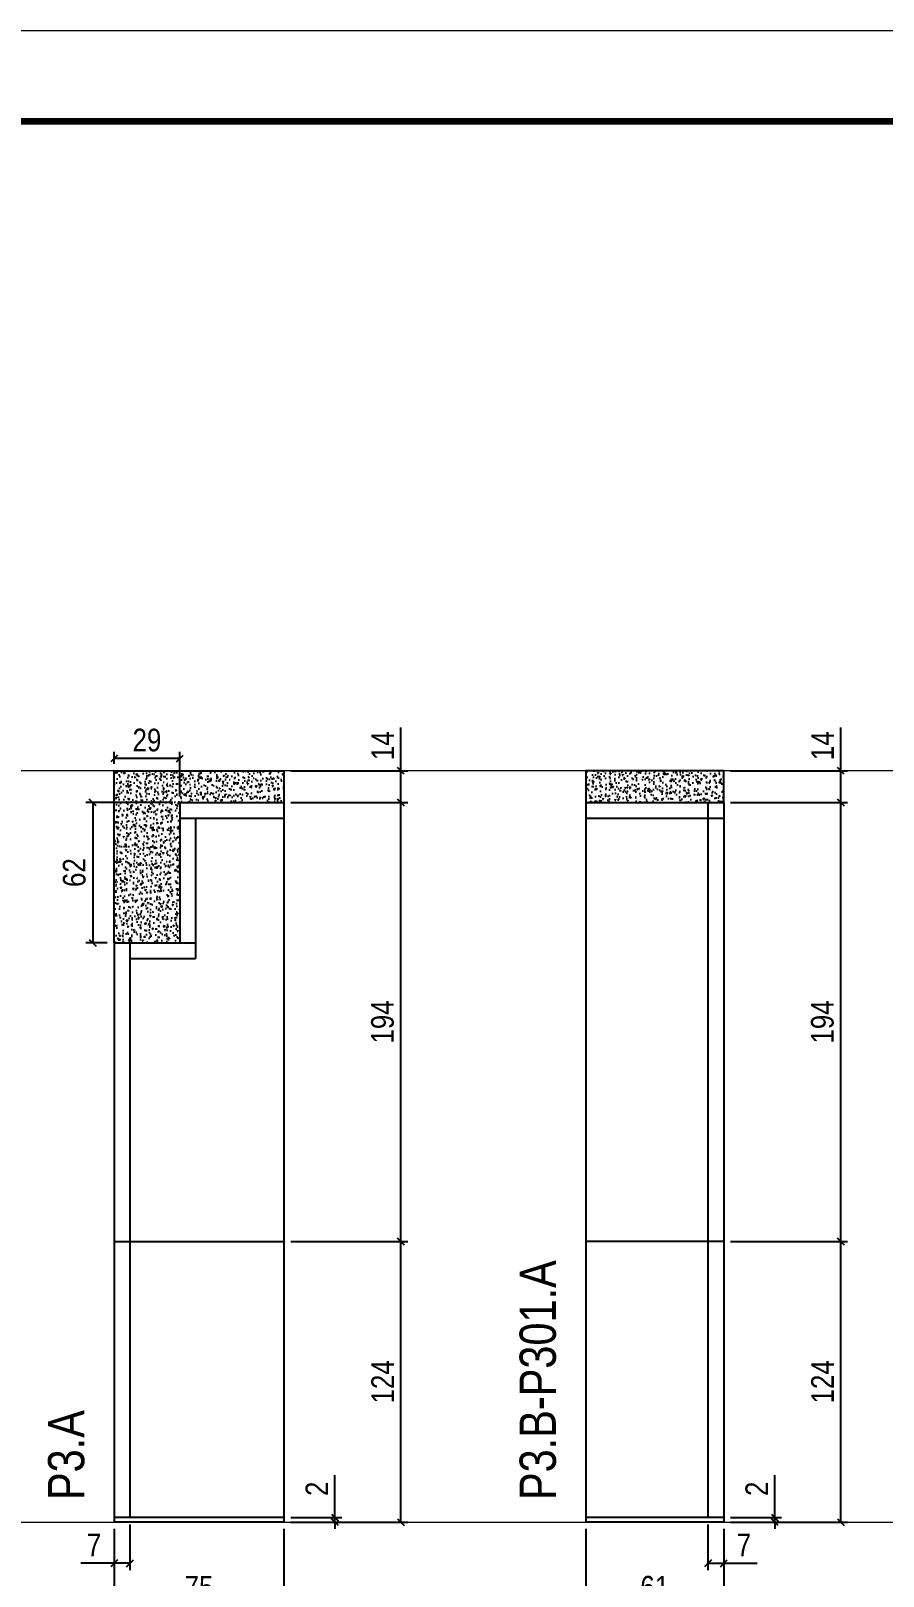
# Model space of a CAD drawing. Extents: x 2282 to 12463, y 760 to 16806.
# Drawn here: x 6473 to 6850, y 14910 to 15593 of the extents above; entities that cross this region are included whole.
import ezdxf

# ---------------------------------------------------------------- set-up
doc = ezdxf.new("R2010")
doc.units = 0
doc.linetypes.add('DASHED', pattern=[0.75, 0.5, -0.25])
doc.linetypes.add('HIDDEN', pattern=[0.375, 0.25, -0.125])
for name, color, linetype, lineweight in [('CARIMBO', 255, 'Continuous', 9), ('Folhas', 255, 'Continuous', 9), ('SARRAFO DE PRESSAO', 251, 'DASHED', 9)]:
    doc.layers.add(name, color=color, linetype=linetype, lineweight=lineweight)
for name, color, linetype in [('COTA', 241, 'Continuous'), ('NOMENCLATURA', 7, 'Continuous'), ('Painéis', 200, 'Continuous'), ('SARR_2.2x7', 40, 'Continuous')]:
    doc.layers.add(name, color=color, linetype=linetype)
doc.styles.add('ARIAL_NARROW', font='ARIALN.TTF', dxfattribs={"height": 0.2})
doc.styles.add('COTA TECNICA', font='techl___.ttf', dxfattribs={"height": 10})
doc.styles.add('COTA TECNICA-50', font='techl___.ttf', dxfattribs={"height": 10})
doc.dimstyles.new('COTA PAINEL-50', dxfattribs={"dimtxt": 10, "dimasz": 3, "dimexe": 3, "dimexo": 3, "dimgap": 3, "dimtad": 1, "dimdec": 1, "dimzin": 12, "dimdsep": 46, "dimtxsty": 'COTA TECNICA-50', "dimblk1": 'OBLIQUE', "dimblk2": 'OBLIQUE', "dimsah": 1, "dimcen": 0.9, "dimclrd": 4, "dimclre": 4, "dimclrt": 240, "dimadec": 1, "dimazin": 3, "dimtfac": 1, "dimtdec": 1, "dimtmove": 0, "dimatfit": 3, "dimfxl": 1, "dimtolj": 1, "dimtzin": 12, "dimarcsym": 0})
doc.dimstyles.new('PAINEL', dxfattribs={"dimtxt": 10, "dimasz": 3, "dimexe": 3, "dimexo": 3, "dimgap": 3, "dimtad": 1, "dimdec": 1, "dimzin": 12, "dimdsep": 46, "dimtxsty": 'COTA TECNICA', "dimblk1": 'OBLIQUE', "dimblk2": 'OBLIQUE', "dimsah": 1, "dimcen": 0.9, "dimclrd": 4, "dimclre": 4, "dimclrt": 240, "dimadec": 1, "dimazin": 3, "dimtfac": 1, "dimtdec": 1, "dimtmove": 0, "dimatfit": 3, "dimfxl": 1, "dimtolj": 1, "dimtzin": 12, "dimarcsym": 0})

# ---------------------------------------------------------------- blocks, each defined once
blk = doc.blocks.new('9999999999')
at = {"layer": 'Folhas'}
blk.add_lwpolyline([(98138.98, 34190.21), (99623.98, 34190.21), (99623.98, 35240.21), (98138.98, 35240.21)], close=True, dxfattribs=at)
at = {"layer": 'Folhas', "color": 30, "const_width": 3}
blk.add_lwpolyline([(98213.98, 34230.21), (99583.98, 34230.21), (99583.98, 35200.21), (98213.98, 35200.21)], close=True, dxfattribs=at)
blk = doc.blocks.new('_Oblique')
at = {"color": 0, "linetype": 'ByBlock', "lineweight": -2}
blk.add_line((-0.5, -0.5), (0.5, 0.5), dxfattribs=at)
blk = doc.blocks.new('*D74')
at = {"layer": 'COTA', "color": 4, "lineweight": -2, "transparency": 16777216}
for p, q in [((6607.72, 14935.65), (6607.72, 14954.45)), ((6588.2, 14935.65), (6610.72, 14935.65)), ((6588.2, 14933.65), (6610.72, 14933.65)), ((6607.72, 14933.65), (6607.72, 14935.65)), ((6607.72, 14933.65), (6607.72, 14930.65))]:
    blk.add_line(p, q, dxfattribs=at)
at = {"layer": 'Defpoints', "color": 0, "transparency": 16777216}
for p in [(6585.2, 14935.65), (6585.2, 14933.65), (6607.72, 14933.65)]:
    blk.add_point(p, dxfattribs=at)
at = {"layer": 'COTA', "color": 4, "lineweight": -2, "transparency": 16777216, "xscale": 3, "yscale": 3, "zscale": 3}
for p, rotation in [((6607.72, 14935.65), 270), ((6607.72, 14933.65), 90)]:
    blk.add_blockref('_Oblique', p, dxfattribs=dict(at, rotation=rotation))
at = {"layer": 'COTA', "color": 240, "transparency": 16777216, "insert": (6599.72, 14948.39), "char_height": 10, "attachment_point": 5, "rotation": 90, "style": 'COTA TECNICA-50'}
blk.add_mtext('\\A1;2', dxfattribs=at)
blk = doc.blocks.new('*D75')
at = {"layer": 'COTA', "color": 4, "linetype": 'ByBlock', "lineweight": -2, "transparency": 16777216}
for p, q in [((6588.2, 15057.65), (6639.86, 15057.65)), ((6636.86, 14933.65), (6636.86, 15057.65)), ((6588.2, 14933.65), (6639.86, 14933.65))]:
    blk.add_line(p, q, dxfattribs=at)
at = {"layer": 'Defpoints', "color": 0, "linetype": 'ByBlock', "transparency": 16777216}
for p in [(6585.2, 15057.65), (6636.86, 15057.65), (6585.2, 14933.65)]:
    blk.add_point(p, dxfattribs=at)
at = {"layer": 'COTA', "color": 4, "linetype": 'ByBlock', "lineweight": -2, "transparency": 16777216, "xscale": 3, "yscale": 3, "zscale": 3}
for p, rotation in [((6636.86, 15057.65), 90), ((6636.86, 14933.65), 270)]:
    blk.add_blockref('_Oblique', p, dxfattribs=dict(at, rotation=rotation))
at = {"layer": 'COTA', "color": 240, "linetype": 'ByBlock', "transparency": 16777216, "insert": (6628.79, 14995.65), "char_height": 10, "attachment_point": 5, "rotation": 90, "style": 'COTA TECNICA'}
blk.add_mtext('\\A1;124', dxfattribs=at)
blk = doc.blocks.new('*D87')
at = {"layer": 'COTA', "color": 4, "linetype": 'ByBlock', "lineweight": -2, "transparency": 16777216}
for p, q in [((6588.2, 15251.65), (6639.86, 15251.65)), ((6636.86, 15057.65), (6636.86, 15251.65)), ((6588.2, 15057.65), (6639.86, 15057.65))]:
    blk.add_line(p, q, dxfattribs=at)
at = {"layer": 'Defpoints', "color": 0, "linetype": 'ByBlock', "transparency": 16777216}
for p in [(6585.2, 15251.65), (6636.86, 15251.65), (6585.2, 15057.65)]:
    blk.add_point(p, dxfattribs=at)
at = {"layer": 'COTA', "color": 4, "linetype": 'ByBlock', "lineweight": -2, "transparency": 16777216, "xscale": 3, "yscale": 3, "zscale": 3}
for p, rotation in [((6636.86, 15251.65), 90), ((6636.86, 15057.65), 270)]:
    blk.add_blockref('_Oblique', p, dxfattribs=dict(at, rotation=rotation))
at = {"layer": 'COTA', "color": 240, "linetype": 'ByBlock', "transparency": 16777216, "insert": (6628.76, 15154.65), "char_height": 10, "attachment_point": 5, "rotation": 90, "style": 'COTA TECNICA'}
blk.add_mtext('\\A1;194', dxfattribs=at)
blk = doc.blocks.new('*D86')
at = {"layer": 'COTA', "color": 4, "linetype": 'ByBlock', "lineweight": -2, "transparency": 16777216}
for p, q in [((6510.2, 14930.65), (6510.2, 14893.72)), ((6585.2, 14930.65), (6585.2, 14893.72)), ((6585.2, 14896.72), (6510.2, 14896.72))]:
    blk.add_line(p, q, dxfattribs=at)
at = {"layer": 'Defpoints', "color": 0, "linetype": 'ByBlock', "transparency": 16777216}
for p in [(6510.2, 14933.65), (6585.2, 14933.65), (6510.2, 14896.72)]:
    blk.add_point(p, dxfattribs=at)
at = {"layer": 'COTA', "color": 4, "linetype": 'ByBlock', "lineweight": -2, "transparency": 16777216, "xscale": 3, "yscale": 3, "zscale": 3, "rotation": 180}
blk.add_blockref('_Oblique', (6510.2, 14896.72), dxfattribs=at)
at = {"layer": 'COTA', "color": 4, "linetype": 'ByBlock', "lineweight": -2, "transparency": 16777216, "xscale": 3, "yscale": 3, "zscale": 3}
blk.add_blockref('_Oblique', (6585.2, 14896.72), dxfattribs=at)
at = {"layer": 'COTA', "color": 240, "linetype": 'ByBlock', "transparency": 16777216, "insert": (6547.7, 14904.83), "char_height": 10, "attachment_point": 5, "style": 'COTA TECNICA'}
blk.add_mtext('\\A1;75', dxfattribs=at)
blk = doc.blocks.new('*D89')
at = {"layer": 'COTA', "color": 4, "lineweight": -2, "transparency": 16777216}
for p, q in [((6517.2, 14932.65), (6517.2, 14912.47)), ((6510.2, 14930.65), (6510.2, 14912.47)), ((6510.2, 14915.47), (6495.47, 14915.47)), ((6517.2, 14915.47), (6510.2, 14915.47))]:
    blk.add_line(p, q, dxfattribs=at)
at = {"layer": 'Defpoints', "color": 0, "transparency": 16777216}
for p in [(6510.2, 14933.65), (6517.2, 14935.65), (6510.2, 14915.47)]:
    blk.add_point(p, dxfattribs=at)
at = {"layer": 'COTA', "color": 4, "lineweight": -2, "transparency": 16777216, "xscale": 3, "yscale": 3, "zscale": 3, "rotation": 180}
blk.add_blockref('_Oblique', (6510.2, 14915.47), dxfattribs=at)
at = {"layer": 'COTA', "color": 4, "lineweight": -2, "transparency": 16777216, "xscale": 3, "yscale": 3, "zscale": 3}
blk.add_blockref('_Oblique', (6517.2, 14915.47), dxfattribs=at)
at = {"layer": 'COTA', "color": 240, "transparency": 16777216, "insert": (6501.33, 14923.54), "char_height": 10, "attachment_point": 5, "style": 'COTA TECNICA-50'}
blk.add_mtext('\\A1;7', dxfattribs=at)
blk = doc.blocks.new('*D90')
at = {"layer": 'COTA', "color": 4, "lineweight": -2, "transparency": 16777216}
for p, q in [((6636.86, 15265.65), (6636.86, 15284.76)), ((6588.2, 15265.65), (6639.86, 15265.65)), ((6636.86, 15251.65), (6636.86, 15265.65)), ((6588.2, 15251.65), (6639.86, 15251.65))]:
    blk.add_line(p, q, dxfattribs=at)
at = {"layer": 'Defpoints', "color": 0, "transparency": 16777216}
for p in [(6585.2, 15265.65), (6636.86, 15265.65), (6585.2, 15251.65)]:
    blk.add_point(p, dxfattribs=at)
at = {"layer": 'COTA', "color": 4, "lineweight": -2, "transparency": 16777216, "xscale": 3, "yscale": 3, "zscale": 3}
for p, rotation in [((6636.86, 15265.65), 90), ((6636.86, 15251.65), 270)]:
    blk.add_blockref('_Oblique', p, dxfattribs=dict(at, rotation=rotation))
at = {"layer": 'COTA', "color": 240, "transparency": 16777216, "insert": (6628.79, 15276.71), "char_height": 10, "attachment_point": 5, "rotation": 90, "style": 'COTA TECNICA'}
blk.add_mtext('\\A1;14', dxfattribs=at)
blk = doc.blocks.new('*D91')
at = {"layer": 'COTA', "color": 4, "lineweight": -2, "transparency": 16777216}
for p, q in [((6536.2, 15251.65), (6497.73, 15251.65)), ((6500.73, 15251.65), (6500.73, 15189.65)), ((6507.2, 15189.65), (6497.73, 15189.65))]:
    blk.add_line(p, q, dxfattribs=at)
at = {"layer": 'Defpoints', "color": 0, "transparency": 16777216}
for p in [(6539.2, 15251.65), (6500.73, 15189.65), (6510.2, 15189.65)]:
    blk.add_point(p, dxfattribs=at)
at = {"layer": 'COTA', "color": 4, "lineweight": -2, "transparency": 16777216, "xscale": 3, "yscale": 3, "zscale": 3}
for p, rotation in [((6500.73, 15251.65), 90), ((6500.73, 15189.65), 270)]:
    blk.add_blockref('_Oblique', p, dxfattribs=dict(at, rotation=rotation))
at = {"layer": 'COTA', "color": 240, "transparency": 16777216, "insert": (6492.63, 15220.65), "char_height": 10, "attachment_point": 5, "rotation": 90, "style": 'COTA TECNICA'}
blk.add_mtext('\\A1;62', dxfattribs=at)
blk = doc.blocks.new('*D92')
at = {"layer": 'COTA', "color": 4, "lineweight": -2, "transparency": 16777216}
for p, q in [((6510.2, 15268.65), (6510.2, 15274.07)), ((6539.2, 15254.65), (6539.2, 15274.07)), ((6539.2, 15271.07), (6510.2, 15271.07))]:
    blk.add_line(p, q, dxfattribs=at)
at = {"layer": 'Defpoints', "color": 0, "transparency": 16777216}
for p in [(6510.2, 15271.07), (6510.2, 15265.65), (6539.2, 15251.65)]:
    blk.add_point(p, dxfattribs=at)
at = {"layer": 'COTA', "color": 4, "lineweight": -2, "transparency": 16777216, "xscale": 3, "yscale": 3, "zscale": 3, "rotation": 180}
blk.add_blockref('_Oblique', (6510.2, 15271.07), dxfattribs=at)
at = {"layer": 'COTA', "color": 4, "lineweight": -2, "transparency": 16777216, "xscale": 3, "yscale": 3, "zscale": 3}
blk.add_blockref('_Oblique', (6539.2, 15271.07), dxfattribs=at)
at = {"layer": 'COTA', "color": 240, "transparency": 16777216, "insert": (6524.7, 15279.16), "char_height": 10, "attachment_point": 5, "style": 'COTA TECNICA'}
blk.add_mtext('\\A1;29', dxfattribs=at)
blk = doc.blocks.new('*D93')
at = {"layer": 'COTA', "color": 4, "lineweight": -2, "transparency": 16777216}
for p, q in [((6801.99, 14935.65), (6801.99, 14954.45)), ((6782.46, 14935.65), (6804.99, 14935.65)), ((6782.46, 14933.65), (6804.99, 14933.65)), ((6801.99, 14933.65), (6801.99, 14935.65)), ((6801.99, 14933.65), (6801.99, 14930.65))]:
    blk.add_line(p, q, dxfattribs=at)
at = {"layer": 'Defpoints', "color": 0, "transparency": 16777216}
for p in [(6779.46, 14935.65), (6779.46, 14933.65), (6801.99, 14933.65)]:
    blk.add_point(p, dxfattribs=at)
at = {"layer": 'COTA', "color": 4, "lineweight": -2, "transparency": 16777216, "xscale": 3, "yscale": 3, "zscale": 3}
for p, rotation in [((6801.99, 14935.65), 270), ((6801.99, 14933.65), 90)]:
    blk.add_blockref('_Oblique', p, dxfattribs=dict(at, rotation=rotation))
at = {"layer": 'COTA', "color": 240, "transparency": 16777216, "insert": (6793.99, 14948.39), "char_height": 10, "attachment_point": 5, "rotation": 90, "style": 'COTA TECNICA-50'}
blk.add_mtext('\\A1;2', dxfattribs=at)
blk = doc.blocks.new('*D94')
at = {"layer": 'COTA', "color": 4, "linetype": 'ByBlock', "lineweight": -2, "transparency": 16777216}
for p, q in [((6782.46, 15057.65), (6834.12, 15057.65)), ((6831.12, 14933.65), (6831.12, 15057.65)), ((6782.46, 14933.65), (6834.12, 14933.65))]:
    blk.add_line(p, q, dxfattribs=at)
at = {"layer": 'Defpoints', "color": 0, "linetype": 'ByBlock', "transparency": 16777216}
for p in [(6779.46, 15057.65), (6831.12, 15057.65), (6779.46, 14933.65)]:
    blk.add_point(p, dxfattribs=at)
at = {"layer": 'COTA', "color": 4, "linetype": 'ByBlock', "lineweight": -2, "transparency": 16777216, "xscale": 3, "yscale": 3, "zscale": 3}
for p, rotation in [((6831.12, 15057.65), 90), ((6831.12, 14933.65), 270)]:
    blk.add_blockref('_Oblique', p, dxfattribs=dict(at, rotation=rotation))
at = {"layer": 'COTA', "color": 240, "linetype": 'ByBlock', "transparency": 16777216, "insert": (6823.05, 14995.65), "char_height": 10, "attachment_point": 5, "rotation": 90, "style": 'COTA TECNICA'}
blk.add_mtext('\\A1;124', dxfattribs=at)
blk = doc.blocks.new('*D97')
at = {"layer": 'COTA', "color": 4, "linetype": 'ByBlock', "lineweight": -2, "transparency": 16777216}
for p, q in [((6718.46, 14930.65), (6718.46, 14893.72)), ((6779.46, 14930.65), (6779.46, 14893.72)), ((6779.46, 14896.72), (6718.46, 14896.72))]:
    blk.add_line(p, q, dxfattribs=at)
at = {"layer": 'Defpoints', "color": 0, "linetype": 'ByBlock', "transparency": 16777216}
for p in [(6718.46, 14933.65), (6779.46, 14933.65), (6718.46, 14896.72)]:
    blk.add_point(p, dxfattribs=at)
at = {"layer": 'COTA', "color": 4, "linetype": 'ByBlock', "lineweight": -2, "transparency": 16777216, "xscale": 3, "yscale": 3, "zscale": 3, "rotation": 180}
blk.add_blockref('_Oblique', (6718.46, 14896.72), dxfattribs=at)
at = {"layer": 'COTA', "color": 4, "linetype": 'ByBlock', "lineweight": -2, "transparency": 16777216, "xscale": 3, "yscale": 3, "zscale": 3}
blk.add_blockref('_Oblique', (6779.46, 14896.72), dxfattribs=at)
at = {"layer": 'COTA', "color": 240, "linetype": 'ByBlock', "transparency": 16777216, "insert": (6748.96, 14904.83), "char_height": 10, "attachment_point": 5, "style": 'COTA TECNICA'}
blk.add_mtext('\\A1;61', dxfattribs=at)
blk = doc.blocks.new('*D95')
at = {"layer": 'COTA', "color": 4, "linetype": 'ByBlock', "lineweight": -2, "transparency": 16777216}
for p, q in [((6782.46, 15251.65), (6834.12, 15251.65)), ((6831.12, 15057.65), (6831.12, 15251.65)), ((6782.46, 15057.65), (6834.12, 15057.65))]:
    blk.add_line(p, q, dxfattribs=at)
at = {"layer": 'Defpoints', "color": 0, "linetype": 'ByBlock', "transparency": 16777216}
for p in [(6779.46, 15251.65), (6831.12, 15251.65), (6779.46, 15057.65)]:
    blk.add_point(p, dxfattribs=at)
at = {"layer": 'COTA', "color": 4, "linetype": 'ByBlock', "lineweight": -2, "transparency": 16777216, "xscale": 3, "yscale": 3, "zscale": 3}
for p, rotation in [((6831.12, 15251.65), 90), ((6831.12, 15057.65), 270)]:
    blk.add_blockref('_Oblique', p, dxfattribs=dict(at, rotation=rotation))
at = {"layer": 'COTA', "color": 240, "linetype": 'ByBlock', "transparency": 16777216, "insert": (6823.02, 15154.65), "char_height": 10, "attachment_point": 5, "rotation": 90, "style": 'COTA TECNICA'}
blk.add_mtext('\\A1;194', dxfattribs=at)
blk = doc.blocks.new('*D96')
at = {"layer": 'COTA', "color": 4, "lineweight": -2, "transparency": 16777216}
for p, q in [((6831.12, 15265.65), (6831.12, 15284.76)), ((6782.46, 15265.65), (6834.12, 15265.65)), ((6831.12, 15251.65), (6831.12, 15265.65)), ((6782.46, 15251.65), (6834.12, 15251.65))]:
    blk.add_line(p, q, dxfattribs=at)
at = {"layer": 'Defpoints', "color": 0, "transparency": 16777216}
for p in [(6779.46, 15265.65), (6831.12, 15265.65), (6779.46, 15251.65)]:
    blk.add_point(p, dxfattribs=at)
at = {"layer": 'COTA', "color": 4, "lineweight": -2, "transparency": 16777216, "xscale": 3, "yscale": 3, "zscale": 3}
for p, rotation in [((6831.12, 15265.65), 90), ((6831.12, 15251.65), 270)]:
    blk.add_blockref('_Oblique', p, dxfattribs=dict(at, rotation=rotation))
at = {"layer": 'COTA', "color": 240, "transparency": 16777216, "insert": (6823.05, 15276.71), "char_height": 10, "attachment_point": 5, "rotation": 90, "style": 'COTA TECNICA'}
blk.add_mtext('\\A1;14', dxfattribs=at)
blk = doc.blocks.new('*D98')
at = {"layer": 'COTA', "color": 4, "lineweight": -2, "transparency": 16777216}
for p, q in [((6772.46, 14932.65), (6772.46, 14912.47)), ((6779.46, 14930.65), (6779.46, 14912.47)), ((6772.46, 14915.47), (6779.46, 14915.47)), ((6779.46, 14915.47), (6794.19, 14915.47))]:
    blk.add_line(p, q, dxfattribs=at)
at = {"layer": 'Defpoints', "color": 0, "transparency": 16777216}
for p in [(6772.46, 14935.65), (6779.46, 14933.65), (6779.46, 14915.47)]:
    blk.add_point(p, dxfattribs=at)
at = {"layer": 'COTA', "color": 4, "lineweight": -2, "transparency": 16777216, "xscale": 3, "yscale": 3, "zscale": 3, "rotation": 180}
blk.add_blockref('_Oblique', (6772.46, 14915.47), dxfattribs=at)
at = {"layer": 'COTA', "color": 4, "lineweight": -2, "transparency": 16777216, "xscale": 3, "yscale": 3, "zscale": 3}
blk.add_blockref('_Oblique', (6779.46, 14915.47), dxfattribs=at)
at = {"layer": 'COTA', "color": 240, "transparency": 16777216, "insert": (6788.33, 14923.54), "char_height": 10, "attachment_point": 5, "style": 'COTA TECNICA-50'}
blk.add_mtext('\\A1;7', dxfattribs=at)

msp = doc.modelspace()

# ---------------------------------------------------------------- hatches: boundary and pattern name
at = {"layer": 'COTA'}
h = msp.add_hatch(dxfattribs=at)
h.set_pattern_fill('AR-CONC', color=256, scale=0.03)
h.set_pattern_definition([(50, (-69.4495, 0), (5.4655401, -0.4781726), [0.5715, -6.2865]), (355, (-69.4495, 0), (-1.0573026, 5.7317054), [0.4572, -5.0292175]), (100.451445, (-68.994, -0.04), (4.4082374, 5.2535326), [0.4857003, -5.3427073]), (46.1842, (-69.4495, 1.524), (8.1323712, -1.2612698), [0.85725, -9.42975]), (96.63556, (-68.772, 1.419), (7.122124, 7.4227837), [0.7285507, -8.0140682]), (351.18415, (-69.4495, 1.524), (7.122124, 7.4227837), [0.685799, -7.543792]), (21, (-68.6875, 1.143), (4.5484317, -3.067956), [0.5715, -6.2865]), (326, (-68.6875, 1.143), (1.8540609, 5.525639), [0.4572, -5.0292]), (71.451445, (-68.3084, 0.8873), (6.4024926, 2.457683), [0.4857003, -5.3426981]), (37.5, (-69.4495, 0), (0.0926581, 2.53665117), [0, -4.96824, 0, -5.1054, 0, -5.04825]), (7.5, (-69.4495, 0), (2.00458988, 3.00541724), [0, -2.91084, 0, -4.85394, 0, -1.92405]), (327.5, (-71.1487, 0), (4.06771786, -0.17186232), [0, -1.905, 0, -5.9436, 0, -7.8867]), (317.5, (-71.9107, 0), (4.44387544, 0.7627947), [0, -2.4765, 0, -3.94716, 0, -5.6007])])
h.paths.add_polyline_path([(6510.2, 15189.65), (6539.2, 15189.65), (6539.2, 15251.65), (6585.2, 15251.65), (6585.2, 15265.65), (6510.2, 15265.65)])
h = msp.add_hatch(dxfattribs=at)
h.set_pattern_fill('AR-CONC', color=256, scale=0.03)
h.set_pattern_definition([(50, (1301.41, 0), (5.4655401, -0.4781726), [0.5715, -6.2865]), (355, (1301.41, 0), (-1.0573026, 5.7317054), [0.4572, -5.0292175]), (100.451445, (1301.8656, -0.04), (4.4082374, 5.2535326), [0.4857003, -5.3427073]), (46.1842, (1301.41, 1.524), (8.1323712, -1.2612698), [0.85725, -9.42975]), (96.63556, (1302.088, 1.419), (7.122124, 7.4227837), [0.7285507, -8.0140682]), (351.18415, (1301.41, 1.524), (7.122124, 7.4227837), [0.685799, -7.543792]), (21, (1302.172, 1.143), (4.5484317, -3.067956), [0.5715, -6.2865]), (326, (1302.172, 1.143), (1.8540609, 5.525639), [0.4572, -5.0292]), (71.451445, (1302.551, 0.8873), (6.4024926, 2.457683), [0.4857003, -5.3426981]), (37.5, (1301.41, 0), (0.0926581, 2.53665117), [0, -4.96824, 0, -5.1054, 0, -5.04825]), (7.5, (1301.41, 0), (2.00458988, 3.00541724), [0, -2.91084, 0, -4.85394, 0, -1.92405]), (327.5, (1299.7108, 0), (4.06771786, -0.17186232), [0, -1.905, 0, -5.9436, 0, -7.8867]), (317.5, (1298.949, 0), (4.44387544, 0.7627947), [0, -2.4765, 0, -3.94716, 0, -5.6007])])
h.paths.add_polyline_path([(6718.46, 15265.65), (6718.46, 15251.65), (6779.46, 15251.65), (6779.46, 15265.65)])

# ---------------------------------------------------------------- linework, layer by layer
at = {"layer": 'CARIMBO', "color": 3}
for p, q in [((9611.68, 15265.65), (4483.39, 15265.65)), ((4558.39, 14933.65), (9611.68, 14933.65))]:
    msp.add_line(p, q, dxfattribs=at)
at = {"layer": 'COTA'}
for p, q in [((6510.2, 15189.65), (6510.2, 15265.65)), ((6510.2, 15265.65), (6585.2, 15265.65)), ((6585.2, 15265.65), (6585.2, 15251.65)), ((6539.2, 15189.65), (6546.2, 15189.65)), ((6546.2, 15189.65), (6546.2, 15182.65))]:
    msp.add_line(p, q, dxfattribs=at)
msp.add_lwpolyline([(6718.46, 15251.65), (6779.46, 15251.65), (6779.46, 15265.65), (6718.46, 15265.65)], close=True, dxfattribs=at)
at = {"layer": 'Painéis'}
for p, q in [((6539.2, 15251.65), (6585.2, 15251.65)), ((6539.2, 15251.65), (6539.2, 15189.65)), ((6585.2, 15251.65), (6585.2, 14933.65)), ((6718.46, 15251.65), (6718.46, 14933.65)), ((6718.46, 15251.65), (6779.46, 15251.65)), ((6779.46, 15251.65), (6779.46, 14933.65)), ((6510.2, 15189.65), (6510.2, 14933.65)), ((6510.2, 15189.65), (6539.2, 15189.65)), ((6510.2, 15057.65), (6585.2, 15057.65)), ((6779.46, 15057.65), (6718.46, 15057.65)), ((6585.2, 14935.65), (6510.2, 14935.65)), ((6585.2, 14933.65), (6510.2, 14933.65)), ((6779.46, 14935.65), (6718.46, 14935.65)), ((6779.46, 14933.65), (6718.46, 14933.65))]:
    msp.add_line(p, q, dxfattribs=at)
at = {"layer": 'SARR_2.2x7', "linetype": 'HIDDEN'}
for p, q in [((6772.46, 15251.65), (6772.46, 15057.65)), ((6517.2, 15189.65), (6517.2, 15057.65)), ((6517.2, 15057.65), (6517.2, 14935.65)), ((6772.46, 15057.65), (6772.46, 14935.65))]:
    msp.add_line(p, q, dxfattribs=at)
at = {"layer": 'SARR_2.2x7'}
for p, q in [((6539.2, 15244.65), (6585.2, 15244.65)), ((6546.2, 15244.65), (6546.2, 15189.65)), ((6718.46, 15244.65), (6779.46, 15244.65)), ((6517.2, 15182.65), (6546.2, 15182.65))]:
    msp.add_line(p, q, dxfattribs=at)

# ---------------------------------------------------------------- block references
at = {"layer": 'SARRAFO DE PRESSAO', "color": 6, "linetype": 'ByBlock'}
msp.add_blockref('9999999999', (-92070.59, -19647.64), dxfattribs=at)

# ---------------------------------------------------------------- texts
at = {"layer": 'NOMENCLATURA', "style": 'ARIAL_NARROW'}
for s, p in [('P3.B-P301.A', (6705.28, 14943.42)), ('P3.A', (6497.02, 14943.42))]:
    msp.add_text(s, height=16, rotation=90, dxfattribs=at).set_placement(p)

# ---------------------------------------------------------------- dimensions: what is measured, and where the dimension line sits
at = {"layer": 'COTA'}
dim = msp.add_linear_dim(base=(6510.2, 15271.07), p1=(6539.2, 15251.65), p2=(6510.2, 15265.65), dimstyle='PAINEL', dxfattribs=at)
dim.commit()
dim.dimension.update_dxf_attribs({"geometry": '*D92', "text_midpoint": (6524.7, 15279.16)})
for base, p1, p2, angle, dimstyle, picture, middle in [((6636.86, 15265.65), (6585.2, 15251.65), (6585.2, 15265.65), 90, 'PAINEL', '*D90', (6628.79, 15276.71)), ((6831.12, 15265.65), (6779.46, 15251.65), (6779.46, 15265.65), 90, 'PAINEL', '*D96', (6823.05, 15276.71)), ((6500.73, 15189.65), (6539.2, 15251.65), (6510.2, 15189.65), 90, 'PAINEL', '*D91', (6492.63, 15220.65)), ((6510.2, 14915.47), (6517.2, 14935.65), (6510.2, 14933.65), 0, 'COTA PAINEL-50', '*D89', (6501.33, 14923.54)), ((6779.46, 14915.47), (6772.46, 14935.65), (6779.46, 14933.65), 180, 'COTA PAINEL-50', '*D98', (6788.33, 14923.54))]:
    dim = msp.add_linear_dim(base=base, p1=p1, p2=p2, angle=angle, dimstyle=dimstyle, dxfattribs=at)
    dim.commit()
    dim.dimension.update_dxf_attribs({"geometry": picture, "text_midpoint": middle})
at = {"layer": 'COTA', "linetype": 'ByBlock'}
for base, p1, p2, override, picture, middle in [((6636.86, 15251.65), (6585.2, 15057.65), (6585.2, 15251.65), {"dimarcsym": 2}, '*D87', (6628.76, 15154.65)), ((6831.12, 15251.65), (6779.46, 15057.65), (6779.46, 15251.65), {"dimarcsym": 2}, '*D95', (6823.02, 15154.65)), ((6636.86, 15057.65), (6585.2, 14933.65), (6585.2, 15057.65), {"dimarcsym": 1}, '*D75', (6628.79, 14995.65)), ((6831.12, 15057.65), (6779.46, 14933.65), (6779.46, 15057.65), {"dimarcsym": 1}, '*D94', (6823.05, 14995.65))]:
    dim = msp.add_linear_dim(base=base, p1=p1, p2=p2, angle=90, dimstyle='PAINEL', override=override, dxfattribs=at)
    dim.commit()
    dim.dimension.update_dxf_attribs({"geometry": picture, "text_midpoint": middle})
at = {"layer": 'COTA'}
for base, p1, p2, picture, middle in [((6607.72, 14933.65), (6585.2, 14935.65), (6585.2, 14933.65), '*D74', (6607.72, 14948.39)), ((6801.99, 14933.65), (6779.46, 14935.65), (6779.46, 14933.65), '*D93', (6801.99, 14948.39))]:
    dim = msp.add_linear_dim(base=base, p1=p1, p2=p2, angle=90, dimstyle='COTA PAINEL-50', dxfattribs=at)
    dim.commit()
    dim.dimension.update_dxf_attribs({"geometry": picture, "text_midpoint": middle, "dimtype": 160})
at = {"layer": 'COTA', "linetype": 'ByBlock'}
for base, p1, p2, picture, middle in [((6510.2, 14896.72), (6585.2, 14933.65), (6510.2, 14933.65), '*D86', (6547.7, 14904.83)), ((6718.46, 14896.72), (6779.46, 14933.65), (6718.46, 14933.65), '*D97', (6748.96, 14904.83))]:
    dim = msp.add_linear_dim(base=base, p1=p1, p2=p2, dimstyle='PAINEL', override={"dimarcsym": 2}, dxfattribs=at)
    dim.commit()
    dim.dimension.update_dxf_attribs({"geometry": picture, "text_midpoint": middle})

doc.saveas('drawing.dxf')
